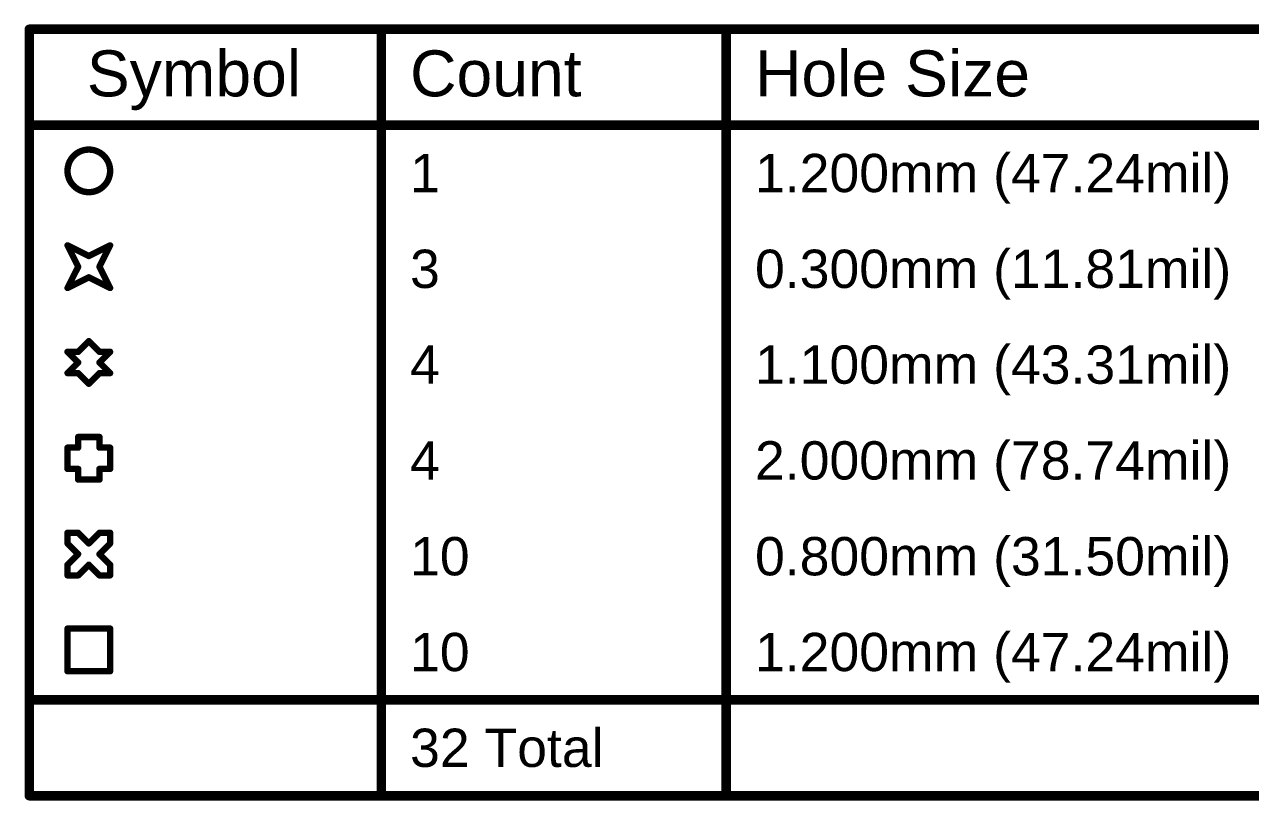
# Model space of a CAD drawing. Header units: inches. Extents: x 0 to 333, y -2 to 66.
# Drawn here: x 1.65 to 50.38, y 34.8 to 65.66 of the extents above; entities that cross this region are included whole.
import ezdxf

# ---------------------------------------------------------------- set-up
doc = ezdxf.new("R2010")
doc.units = ezdxf.units.IN
doc.layers.add('Drill Drawing', color=1, linetype='Continuous')
doc.styles.add('Arial', font='', dxfattribs={"height": 0.2})
doc.styles.get('Arial').set_extended_font_data('Arial')

msp = doc.modelspace()

# ---------------------------------------------------------------- linework, layer by layer
at = {"layer": 'Drill Drawing'}
for points, const_width in [([(1.841, 65.469), (332.66, 65.469)], 0.381), ([(1.841, 34.988), (1.841, 65.469)], 0.381), ([(15.834, 34.988), (15.834, 65.469)], 0.381), ([(29.546, 34.988), (29.546, 65.469)], 0.381), ([(1.841, 61.658), (332.66, 61.658)], 0.381), ([(3.36, 56.875), (4.207, 56.451)], 0.254), ([(3.36, 56.875), (3.784, 56.028)], 0.254), ([(4.207, 56.451), (5.054, 56.875)], 0.254), ([(4.63, 56.028), (5.054, 56.875)], 0.254), ([(3.36, 55.181), (3.784, 56.028)], 0.254), ([(4.63, 56.028), (5.054, 55.181)], 0.254), ([(3.36, 55.181), (4.207, 55.605)], 0.254), ([(4.207, 55.605), (5.054, 55.181)], 0.254), ([(3.784, 52.641), (4.207, 53.065)], 0.254), ([(4.207, 53.065), (4.63, 52.641)], 0.254), ([(3.36, 52.641), (3.784, 52.218)], 0.254), ([(3.36, 52.641), (3.784, 52.641)], 0.254), ([(4.63, 52.641), (5.054, 52.641)], 0.254), ([(4.63, 52.218), (5.054, 52.641)], 0.254), ([(3.36, 51.795), (3.784, 52.218)], 0.254), ([(4.63, 52.218), (5.054, 51.795)], 0.254), ([(3.36, 51.795), (3.784, 51.795)], 0.254), ([(3.784, 51.795), (4.207, 51.371)], 0.254), ([(4.207, 51.371), (4.63, 51.795)], 0.254), ([(4.63, 51.795), (5.054, 51.795)], 0.254), ([(3.784, 48.831), (3.784, 49.255)], 0.254), ([(3.784, 49.255), (4.63, 49.255)], 0.254), ([(4.63, 48.831), (4.63, 49.255)], 0.254), ([(3.36, 47.985), (3.36, 48.831)], 0.254), ([(3.36, 48.831), (3.784, 48.831)], 0.254), ([(4.63, 48.831), (5.054, 48.831)], 0.254), ([(5.054, 47.985), (5.054, 48.831)], 0.254), ([(3.36, 47.985), (3.784, 47.985)], 0.254), ([(3.784, 47.562), (3.784, 47.985)], 0.254), ([(4.63, 47.985), (5.054, 47.985)], 0.254), ([(4.63, 47.562), (4.63, 47.985)], 0.254), ([(3.784, 47.562), (4.63, 47.562)], 0.254), ([(3.36, 45.021), (3.36, 45.445)], 0.254), ([(3.36, 45.445), (3.784, 45.445)], 0.254), ([(3.784, 45.445), (4.207, 45.021)], 0.254), ([(4.207, 45.021), (4.63, 45.445)], 0.254), ([(4.63, 45.445), (5.054, 45.445)], 0.254), ([(5.054, 45.021), (5.054, 45.445)], 0.254), ([(3.36, 45.021), (3.784, 44.598)], 0.254), ([(4.63, 44.598), (5.054, 45.021)], 0.254), ([(3.36, 44.175), (3.784, 44.598)], 0.254), ([(4.63, 44.598), (5.054, 44.175)], 0.254), ([(3.36, 43.751), (3.36, 44.175)], 0.254), ([(3.36, 43.751), (3.784, 43.751)], 0.254), ([(3.784, 43.751), (4.207, 44.175)], 0.254), ([(4.207, 44.175), (4.63, 43.751)], 0.254), ([(4.63, 43.751), (5.054, 43.751)], 0.254), ([(5.054, 43.751), (5.054, 44.175)], 0.254), ([(3.36, 41.635), (5.054, 41.635)], 0.254), ([(3.36, 39.941), (3.36, 41.635)], 0.254), ([(5.054, 39.941), (5.054, 41.635)], 0.254), ([(3.36, 39.941), (5.054, 39.941)], 0.254), ([(1.841, 38.798), (332.66, 38.798)], 0.381), ([(1.841, 34.988), (332.66, 34.988)], 0.381)]:
    msp.add_lwpolyline(points, dxfattribs=dict(at, const_width=const_width))
for points, const_width in [([(1.746, 65.469, 1), (1.937, 65.469, 1)], 0.191), ([(1.746, 65.469, 1), (1.937, 65.469, 1)], 0.191), ([(15.738, 65.469, 1), (15.929, 65.469, 1)], 0.191), ([(29.451, 65.469, 1), (29.641, 65.469, 1)], 0.191), ([(1.746, 61.658, 1), (1.937, 61.658, 1)], 0.191), ([(5.054, 59.838, 1), (3.36, 59.838, 1)], 0.254), ([(3.297, 59.838, 1), (3.424, 59.838, 1)], 0.127), ([(4.99, 59.838, 1), (5.117, 59.838, 1)], 0.127), ([(3.297, 56.875, 1), (3.424, 56.875, 1)], 0.127), ([(3.297, 56.875, 1), (3.424, 56.875, 1)], 0.127), ([(4.143, 56.451, 1), (4.27, 56.451, 1)], 0.127), ([(4.143, 56.451, 1), (4.27, 56.451, 1)], 0.127), ([(4.99, 56.875, 1), (5.117, 56.875, 1)], 0.127), ([(4.99, 56.875, 1), (5.117, 56.875, 1)], 0.127), ([(3.72, 56.028, 1), (3.847, 56.028, 1)], 0.127), ([(3.72, 56.028, 1), (3.847, 56.028, 1)], 0.127), ([(4.567, 56.028, 1), (4.694, 56.028, 1)], 0.127), ([(4.567, 56.028, 1), (4.694, 56.028, 1)], 0.127), ([(4.143, 55.605, 1), (4.27, 55.605, 1)], 0.127), ([(4.143, 55.605, 1), (4.27, 55.605, 1)], 0.127), ([(3.297, 55.181, 1), (3.424, 55.181, 1)], 0.127), ([(3.297, 55.181, 1), (3.424, 55.181, 1)], 0.127), ([(4.99, 55.181, 1), (5.117, 55.181, 1)], 0.127), ([(4.99, 55.181, 1), (5.117, 55.181, 1)], 0.127), ([(4.143, 53.065, 1), (4.27, 53.065, 1)], 0.127), ([(4.143, 53.065, 1), (4.27, 53.065, 1)], 0.127), ([(3.297, 52.641, 1), (3.424, 52.641, 1)], 0.127), ([(3.297, 52.641, 1), (3.424, 52.641, 1)], 0.127), ([(3.72, 52.641, 1), (3.847, 52.641, 1)], 0.127), ([(3.72, 52.641, 1), (3.847, 52.641, 1)], 0.127), ([(4.567, 52.641, 1), (4.694, 52.641, 1)], 0.127), ([(4.567, 52.641, 1), (4.694, 52.641, 1)], 0.127), ([(4.99, 52.641, 1), (5.117, 52.641, 1)], 0.127), ([(4.99, 52.641, 1), (5.117, 52.641, 1)], 0.127), ([(3.72, 52.218, 1), (3.847, 52.218, 1)], 0.127), ([(3.72, 52.218, 1), (3.847, 52.218, 1)], 0.127), ([(4.567, 52.218, 1), (4.694, 52.218, 1)], 0.127), ([(4.567, 52.218, 1), (4.694, 52.218, 1)], 0.127), ([(3.297, 51.795, 1), (3.424, 51.795, 1)], 0.127), ([(3.297, 51.795, 1), (3.424, 51.795, 1)], 0.127), ([(3.72, 51.795, 1), (3.847, 51.795, 1)], 0.127), ([(3.72, 51.795, 1), (3.847, 51.795, 1)], 0.127), ([(4.567, 51.795, 1), (4.694, 51.795, 1)], 0.127), ([(4.567, 51.795, 1), (4.694, 51.795, 1)], 0.127), ([(4.99, 51.795, 1), (5.117, 51.795, 1)], 0.127), ([(4.99, 51.795, 1), (5.117, 51.795, 1)], 0.127), ([(4.143, 51.371, 1), (4.27, 51.371, 1)], 0.127), ([(4.143, 51.371, 1), (4.27, 51.371, 1)], 0.127), ([(3.72, 49.255, 1), (3.847, 49.255, 1)], 0.127), ([(3.72, 49.255, 1), (3.847, 49.255, 1)], 0.127), ([(4.567, 49.255, 1), (4.694, 49.255, 1)], 0.127), ([(4.567, 49.255, 1), (4.694, 49.255, 1)], 0.127), ([(3.297, 48.831, 1), (3.424, 48.831, 1)], 0.127), ([(3.297, 48.831, 1), (3.424, 48.831, 1)], 0.127), ([(3.72, 48.831, 1), (3.847, 48.831, 1)], 0.127), ([(3.72, 48.831, 1), (3.847, 48.831, 1)], 0.127), ([(4.567, 48.831, 1), (4.694, 48.831, 1)], 0.127), ([(4.567, 48.831, 1), (4.694, 48.831, 1)], 0.127), ([(4.99, 48.831, 1), (5.117, 48.831, 1)], 0.127), ([(4.99, 48.831, 1), (5.117, 48.831, 1)], 0.127), ([(3.297, 47.985, 1), (3.424, 47.985, 1)], 0.127), ([(3.297, 47.985, 1), (3.424, 47.985, 1)], 0.127), ([(3.72, 47.985, 1), (3.847, 47.985, 1)], 0.127), ([(3.72, 47.985, 1), (3.847, 47.985, 1)], 0.127), ([(4.567, 47.985, 1), (4.694, 47.985, 1)], 0.127), ([(4.567, 47.985, 1), (4.694, 47.985, 1)], 0.127), ([(4.99, 47.985, 1), (5.117, 47.985, 1)], 0.127), ([(4.99, 47.985, 1), (5.117, 47.985, 1)], 0.127), ([(3.72, 47.562, 1), (3.847, 47.562, 1)], 0.127), ([(3.72, 47.562, 1), (3.847, 47.562, 1)], 0.127), ([(4.567, 47.562, 1), (4.694, 47.562, 1)], 0.127), ([(4.567, 47.562, 1), (4.694, 47.562, 1)], 0.127), ([(3.297, 45.445, 1), (3.424, 45.445, 1)], 0.127), ([(3.297, 45.445, 1), (3.424, 45.445, 1)], 0.127), ([(3.72, 45.445, 1), (3.847, 45.445, 1)], 0.127), ([(3.72, 45.445, 1), (3.847, 45.445, 1)], 0.127), ([(4.567, 45.445, 1), (4.694, 45.445, 1)], 0.127), ([(4.567, 45.445, 1), (4.694, 45.445, 1)], 0.127), ([(4.99, 45.445, 1), (5.117, 45.445, 1)], 0.127), ([(4.99, 45.445, 1), (5.117, 45.445, 1)], 0.127), ([(3.297, 45.021, 1), (3.424, 45.021, 1)], 0.127), ([(3.297, 45.021, 1), (3.424, 45.021, 1)], 0.127), ([(4.143, 45.021, 1), (4.27, 45.021, 1)], 0.127), ([(4.143, 45.021, 1), (4.27, 45.021, 1)], 0.127), ([(4.99, 45.021, 1), (5.117, 45.021, 1)], 0.127), ([(4.99, 45.021, 1), (5.117, 45.021, 1)], 0.127), ([(3.72, 44.598, 1), (3.847, 44.598, 1)], 0.127), ([(3.72, 44.598, 1), (3.847, 44.598, 1)], 0.127), ([(4.567, 44.598, 1), (4.694, 44.598, 1)], 0.127), ([(4.567, 44.598, 1), (4.694, 44.598, 1)], 0.127), ([(3.297, 44.175, 1), (3.424, 44.175, 1)], 0.127), ([(3.297, 44.175, 1), (3.424, 44.175, 1)], 0.127), ([(3.297, 43.751, 1), (3.424, 43.751, 1)], 0.127), ([(3.297, 43.751, 1), (3.424, 43.751, 1)], 0.127), ([(3.72, 43.751, 1), (3.847, 43.751, 1)], 0.127), ([(3.72, 43.751, 1), (3.847, 43.751, 1)], 0.127), ([(4.143, 44.175, 1), (4.27, 44.175, 1)], 0.127), ([(4.143, 44.175, 1), (4.27, 44.175, 1)], 0.127), ([(4.567, 43.751, 1), (4.694, 43.751, 1)], 0.127), ([(4.567, 43.751, 1), (4.694, 43.751, 1)], 0.127), ([(4.99, 44.175, 1), (5.117, 44.175, 1)], 0.127), ([(4.99, 44.175, 1), (5.117, 44.175, 1)], 0.127), ([(4.99, 43.751, 1), (5.117, 43.751, 1)], 0.127), ([(4.99, 43.751, 1), (5.117, 43.751, 1)], 0.127), ([(3.297, 41.635, 1), (3.424, 41.635, 1)], 0.127), ([(3.297, 41.635, 1), (3.424, 41.635, 1)], 0.127), ([(4.99, 41.635, 1), (5.117, 41.635, 1)], 0.127), ([(4.99, 41.635, 1), (5.117, 41.635, 1)], 0.127), ([(3.297, 39.941, 1), (3.424, 39.941, 1)], 0.127), ([(3.297, 39.941, 1), (3.424, 39.941, 1)], 0.127), ([(4.99, 39.941, 1), (5.117, 39.941, 1)], 0.127), ([(4.99, 39.941, 1), (5.117, 39.941, 1)], 0.127), ([(1.746, 38.798, 1), (1.937, 38.798, 1)], 0.191), ([(1.746, 34.988, 1), (1.937, 34.988, 1)], 0.191), ([(1.746, 34.988, 1), (1.937, 34.988, 1)], 0.191), ([(15.738, 34.988, 1), (15.929, 34.988, 1)], 0.191), ([(29.451, 34.988, 1), (29.641, 34.988, 1)], 0.191)]:
    msp.add_lwpolyline(points, format="xyb", close=True, dxfattribs=dict(at, const_width=const_width))

# ---------------------------------------------------------------- texts
at = {"layer": 'Drill Drawing', "style": 'Arial'}
for s, height, p in [('Symbol', 1.8288, (4.128, 62.801)), ('Count', 1.8288, (16.977, 62.801)), ('Hole Size', 1.8288, (30.689, 62.801)), ('1', 1.524, (16.977, 58.991)), ('1.200mm (47.24mil)', 1.524, (30.689, 58.991)), ('3', 1.524, (16.977, 55.181)), ('0.300mm (11.81mil)', 1.524, (30.689, 55.181)), ('4', 1.524, (16.977, 51.371)), ('1.100mm (43.31mil)', 1.524, (30.689, 51.371)), ('4', 1.524, (16.977, 47.562)), ('2.000mm (78.74mil)', 1.524, (30.689, 47.562)), ('0.800mm (31.50mil)', 1.524, (30.689, 43.751)), ('10', 1.524, (16.977, 43.751)), ('10', 1.524, (16.977, 39.941)), ('1.200mm (47.24mil)', 1.524, (30.689, 39.941)), ('32 Total', 1.524, (16.977, 36.132))]:
    msp.add_text(s, height=height, dxfattribs=at).set_placement(p)

doc.saveas('drawing.dxf')
